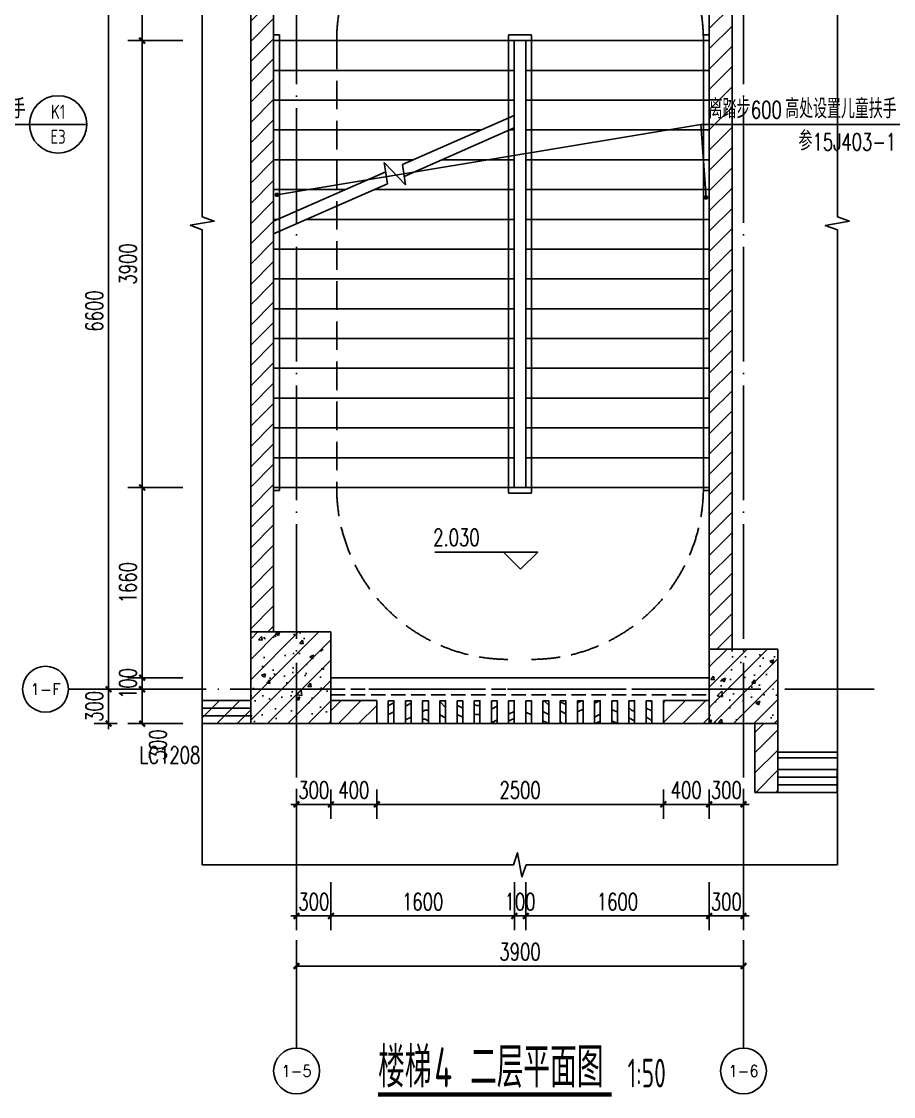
# Model space of a CAD drawing. Header units: millimetres. Extents: x -1048436 to -185795, y -983427 to 400387.
# Drawn here: x -485145 to -477536, y -673281 to -663901 of the extents above; entities that cross this region are included whole.
import ezdxf
from ezdxf.enums import TextEntityAlignment as Align

# ---------------------------------------------------------------- set-up
doc = ezdxf.new("R2010")
doc.units = ezdxf.units.MM
doc.header["$LTSCALE"] = 500
for name, pattern in [('A-FP_05$0$pln_L5$0$Col_L4$0$PHANTOM', [63.5, 31.75, -6.35, 6.35, -6.35, 6.35, -6.35]), ('DASH', [0.35, 0.25, -0.1]), ('DOTE', [2.42, 2, -0.2, 0.02, -0.2])]:
    doc.linetypes.add(name, pattern=pattern)
for name, color, linetype in [('COLUMN', 254, 'Continuous'), ('DIM_LEAD', 3, 'Continuous'), ('DIM_SYMB', 3, 'Continuous'), ('PUB_DIM', 3, 'Continuous'), ('PUB_HATCH', 8, 'Continuous'), ('PUB_TEXT', 7, 'Continuous'), ('STAIR', 2, 'Continuous'), ('WINDOW', 4, 'Continuous'), ('WINDOW_TEXT', 7, 'Continuous'), ('建-填充', 9, 'Continuous'), ('建-墙', 254, 'Continuous'), ('建-文字', 4, 'Continuous'), ('建-楼梯-扶手栏杆', 3, 'Continuous'), ('建-符号', 13, 'Continuous'), ('建-轴线', 16, 'DOTE')]:
    doc.layers.add(name, color=color, linetype=linetype)
doc.styles.add('_TCH_AXIS', font='COMPLEX', dxfattribs={"bigfont": 'GBCBIG'})
doc.styles.add('_TCH_DIM', font='SIMPLEX', dxfattribs={"bigfont": 'GBCBIG'})
doc.styles.add('_TCH_DIM_T3', font='SIMPLEX', dxfattribs={"width": 0.705882, "bigfont": 'GBCBIG'})
doc.styles.add('_TCH_WINDOW', font='SIMPLEX', dxfattribs={"height": 3.5, "bigfont": 'GBCBIG'})
doc.styles.add('XD2008', font='xd-hzs.shx', dxfattribs={"width": 0.7, "bigfont": 'xd-hztxt.shx'})
doc.dimstyles.new('_TCH_ARCH&&50', dxfattribs={"dimtxt": 148.75, "dimasz": 50, "dimexe": 125, "dimexo": 150, "dimgap": 50, "dimtad": 1, "dimdec": 0, "dimzin": 0, "dimdsep": 46, "dimtxsty": '_TCH_DIM_T3', "dimblk": 'ARCHTICK', "dimcen": 0.09, "dimclrt": 7, "dimazin": 2, "dimtfac": 1, "dimtdec": 0, "dimtix": 1, "dimtmove": 2, "dimatfit": 3, "dimldrblk": 'ARCHTICK', "dimfxl": 1, "dimtolj": 1, "dimtzin": 0, "dimarcsym": 0})
pattern_1 = [(45, (0, 89.76), (-88.388383, 88.388383), [])]
pattern_2 = [(45, (0, 0), (-88.388348, 88.388348), []), (50, (0, 0), (358.63009, -31.37607), [37.5, -412.5]), (355, (0, 0), (-69.37567, 376.09607), [30, -330]), (100.4514, (29.9, -2.6), (289.25469, 344.71977), [31.8701, -350.57106]), (46.1842, (0, 100), (533.62052, -82.7595), [56.25, -618.75]), (96.6356, (44.47, 93.1), (467.33135, 487.05894), [47.80514, -525.8565]), (351.1842, (0, 100), (467.33097, 487.0593), [45, -495]), (21, (50, 75), (298.45353, -201.30945), [37.5, -412.5]), (326, (50, 75), (121.65767, 362.57502), [30, -330]), (71.4514, (74.87, 58.22), (420.11131, 161.26525), [31.8701, -350.57106]), (37.5, (0, 0), (6.079928, 166.446927), [0, -326, 0, -335, 0, -331.25]), (7.5, (0, 0), (131.53477, 197.205856), [0, -191, 0, -318.5, 0, -126.25]), (327.5, (-111.5, 0), (266.911218, -11.277436), [0, -125, 0, -390, 0, -517.5]), (317.5, (-161.5, 0), (291.593085, 50.05249), [0, -162.5, 0, -259, 0, -367.5])]

# ---------------------------------------------------------------- blocks, each defined once
blk = doc.blocks.new('_ArchTick')
at = {"color": 0, "linetype": 'ByBlock', "const_width": 0.4}
blk.add_lwpolyline([(-0.5, -0.5), (0.5, 0.5)], dxfattribs=at)
blk = doc.blocks.new('*D198')
at = {"layer": 'Defpoints', "color": 0, "transparency": 16777216}
for p in [(-479144.7, -670450.9), (-478844.7, -670450.9), (-478844.7, -670732)]:
    blk.add_point(p, dxfattribs=at)
at = {"layer": 'PUB_DIM', "color": 0, "lineweight": -2, "transparency": 16777216}
for p, q in [((-479144.7, -670600.9), (-479144.7, -670857)), ((-478844.7, -670600.9), (-478844.7, -670857)), ((-479144.7, -670732), (-479194.7, -670732)), ((-479144.7, -670732), (-478844.7, -670732)), ((-478844.7, -670732), (-478794.7, -670732))]:
    blk.add_line(p, q, dxfattribs=at)
at = {"layer": 'PUB_DIM', "color": 0, "lineweight": -2, "transparency": 16777216, "xscale": 50, "yscale": 50, "zscale": 50}
blk.add_blockref('_ArchTick', (-479144.7, -670732), dxfattribs=at)
at = {"layer": 'PUB_DIM', "color": 0, "lineweight": -2, "transparency": 16777216, "xscale": 50, "yscale": 50, "zscale": 50, "rotation": 180}
blk.add_blockref('_ArchTick', (-478844.7, -670732), dxfattribs=at)
at = {"layer": 'PUB_DIM', "color": 7, "transparency": 16777216, "insert": (-478994.7, -670607.6), "char_height": 148.75, "attachment_point": 5, "style": '_TCH_DIM_T3'}
blk.add_mtext('\\A1;300', dxfattribs=at)
blk = doc.blocks.new('*D199')
at = {"layer": 'Defpoints', "color": 0, "transparency": 16777216}
for p in [(-479544.3, -670450.9), (-479144.7, -670450.9), (-479144.7, -670732)]:
    blk.add_point(p, dxfattribs=at)
at = {"layer": 'PUB_DIM', "color": 0, "lineweight": -2, "transparency": 16777216}
for p, q in [((-479544.3, -670600.9), (-479544.3, -670857)), ((-479144.7, -670600.9), (-479144.7, -670857)), ((-479544.3, -670732), (-479144.7, -670732))]:
    blk.add_line(p, q, dxfattribs=at)
at = {"layer": 'PUB_DIM', "color": 0, "lineweight": -2, "transparency": 16777216, "xscale": 50, "yscale": 50, "zscale": 50, "rotation": 180}
blk.add_blockref('_ArchTick', (-479544.3, -670732), dxfattribs=at)
at = {"layer": 'PUB_DIM', "color": 0, "lineweight": -2, "transparency": 16777216, "xscale": 50, "yscale": 50, "zscale": 50}
blk.add_blockref('_ArchTick', (-479144.7, -670732), dxfattribs=at)
at = {"layer": 'PUB_DIM', "color": 7, "transparency": 16777216, "insert": (-479344.5, -670607.6), "char_height": 148.75, "attachment_point": 5, "style": '_TCH_DIM_T3'}
blk.add_mtext('\\A1;400', dxfattribs=at)
blk = doc.blocks.new('*D200')
at = {"layer": 'Defpoints', "color": 0, "transparency": 16777216}
for p in [(-482044.3, -670450.9), (-479544.3, -670450.9), (-479544.3, -670732)]:
    blk.add_point(p, dxfattribs=at)
at = {"layer": 'PUB_DIM', "color": 0, "lineweight": -2, "transparency": 16777216}
for p, q in [((-482044.3, -670600.9), (-482044.3, -670857)), ((-479544.3, -670600.9), (-479544.3, -670857)), ((-482044.3, -670732), (-479544.3, -670732))]:
    blk.add_line(p, q, dxfattribs=at)
at = {"layer": 'PUB_DIM', "color": 0, "lineweight": -2, "transparency": 16777216, "xscale": 50, "yscale": 50, "zscale": 50, "rotation": 180}
blk.add_blockref('_ArchTick', (-482044.3, -670732), dxfattribs=at)
at = {"layer": 'PUB_DIM', "color": 0, "lineweight": -2, "transparency": 16777216, "xscale": 50, "yscale": 50, "zscale": 50}
blk.add_blockref('_ArchTick', (-479544.3, -670732), dxfattribs=at)
at = {"layer": 'PUB_DIM', "color": 7, "transparency": 16777216, "insert": (-480794.3, -670607.6), "char_height": 148.75, "attachment_point": 5, "style": '_TCH_DIM_T3'}
blk.add_mtext('\\A1;2500', dxfattribs=at)
blk = doc.blocks.new('*D201')
at = {"layer": 'Defpoints', "color": 0, "transparency": 16777216}
for p in [(-482444.7, -670450.9), (-482044.3, -670450.9), (-482044.3, -670732)]:
    blk.add_point(p, dxfattribs=at)
at = {"layer": 'PUB_DIM', "color": 0, "lineweight": -2, "transparency": 16777216}
for p, q in [((-482444.7, -670600.9), (-482444.7, -670857)), ((-482044.3, -670600.9), (-482044.3, -670857)), ((-482444.7, -670732), (-482044.3, -670732))]:
    blk.add_line(p, q, dxfattribs=at)
at = {"layer": 'PUB_DIM', "color": 0, "lineweight": -2, "transparency": 16777216, "xscale": 50, "yscale": 50, "zscale": 50, "rotation": 180}
blk.add_blockref('_ArchTick', (-482444.7, -670732), dxfattribs=at)
at = {"layer": 'PUB_DIM', "color": 0, "lineweight": -2, "transparency": 16777216, "xscale": 50, "yscale": 50, "zscale": 50}
blk.add_blockref('_ArchTick', (-482044.3, -670732), dxfattribs=at)
at = {"layer": 'PUB_DIM', "color": 7, "transparency": 16777216, "insert": (-482244.5, -670607.6), "char_height": 148.75, "attachment_point": 5, "style": '_TCH_DIM_T3'}
blk.add_mtext('\\A1;400', dxfattribs=at)
blk = doc.blocks.new('*D202')
at = {"layer": 'Defpoints', "color": 0, "transparency": 16777216}
for p in [(-482744.7, -670450.9), (-482444.7, -670450.9), (-482444.7, -670732)]:
    blk.add_point(p, dxfattribs=at)
at = {"layer": 'PUB_DIM', "color": 0, "lineweight": -2, "transparency": 16777216}
for p, q in [((-482744.7, -670600.9), (-482744.7, -670857)), ((-482444.7, -670600.9), (-482444.7, -670857)), ((-482744.7, -670732), (-482794.7, -670732)), ((-482744.7, -670732), (-482444.7, -670732)), ((-482444.7, -670732), (-482394.7, -670732))]:
    blk.add_line(p, q, dxfattribs=at)
at = {"layer": 'PUB_DIM', "color": 0, "lineweight": -2, "transparency": 16777216, "xscale": 50, "yscale": 50, "zscale": 50}
blk.add_blockref('_ArchTick', (-482744.7, -670732), dxfattribs=at)
at = {"layer": 'PUB_DIM', "color": 0, "lineweight": -2, "transparency": 16777216, "xscale": 50, "yscale": 50, "zscale": 50, "rotation": 180}
blk.add_blockref('_ArchTick', (-482444.7, -670732), dxfattribs=at)
at = {"layer": 'PUB_DIM', "color": 7, "transparency": 16777216, "insert": (-482594.7, -670607.6), "char_height": 148.75, "attachment_point": 5, "style": '_TCH_DIM_T3'}
blk.add_mtext('\\A1;300', dxfattribs=at)
blk = doc.blocks.new('*D2457')
at = {"layer": 'Defpoints', "color": 0, "transparency": 16777216}
for p in [(-482744.7, -671830.9), (-478844.7, -671830.9), (-478844.7, -672142.7)]:
    blk.add_point(p, dxfattribs=at)
at = {"layer": 'PUB_DIM', "color": 0, "lineweight": -2, "transparency": 16777216}
for p, q in [((-482744.7, -671980.9), (-482744.7, -672267.7)), ((-478844.7, -671980.9), (-478844.7, -672267.7)), ((-482744.7, -672142.7), (-478844.7, -672142.7))]:
    blk.add_line(p, q, dxfattribs=at)
at = {"layer": 'PUB_DIM', "color": 0, "lineweight": -2, "transparency": 16777216, "xscale": 50, "yscale": 50, "zscale": 50, "rotation": 180}
blk.add_blockref('_ArchTick', (-482744.7, -672142.7), dxfattribs=at)
at = {"layer": 'PUB_DIM', "color": 0, "lineweight": -2, "transparency": 16777216, "xscale": 50, "yscale": 50, "zscale": 50}
blk.add_blockref('_ArchTick', (-478844.7, -672142.7), dxfattribs=at)
at = {"layer": 'PUB_DIM', "color": 7, "transparency": 16777216, "insert": (-480794.7, -672018.3), "char_height": 148.75, "attachment_point": 5, "style": '_TCH_DIM_T3'}
blk.add_mtext('\\A1;3900', dxfattribs=at)
blk = doc.blocks.new('*D2458')
at = {"layer": 'Defpoints', "color": 0, "transparency": 16777216}
for p in [(-479144.7, -671259.8), (-478844.7, -671259.8), (-478844.7, -671705.9)]:
    blk.add_point(p, dxfattribs=at)
at = {"layer": 'PUB_DIM', "color": 0, "lineweight": -2, "transparency": 16777216}
for p, q in [((-479144.7, -671409.8), (-479144.7, -671830.9)), ((-478844.7, -671409.8), (-478844.7, -671830.9)), ((-479144.7, -671705.9), (-479194.7, -671705.9)), ((-479144.7, -671705.9), (-478844.7, -671705.9)), ((-478844.7, -671705.9), (-478794.7, -671705.9))]:
    blk.add_line(p, q, dxfattribs=at)
at = {"layer": 'PUB_DIM', "color": 0, "lineweight": -2, "transparency": 16777216, "xscale": 50, "yscale": 50, "zscale": 50}
blk.add_blockref('_ArchTick', (-479144.7, -671705.9), dxfattribs=at)
at = {"layer": 'PUB_DIM', "color": 0, "lineweight": -2, "transparency": 16777216, "xscale": 50, "yscale": 50, "zscale": 50, "rotation": 180}
blk.add_blockref('_ArchTick', (-478844.7, -671705.9), dxfattribs=at)
at = {"layer": 'PUB_DIM', "color": 7, "transparency": 16777216, "insert": (-478994.7, -671581.5), "char_height": 148.75, "attachment_point": 5, "style": '_TCH_DIM_T3'}
blk.add_mtext('\\A1;300', dxfattribs=at)
blk = doc.blocks.new('*D2459')
at = {"layer": 'Defpoints', "color": 0, "transparency": 16777216}
for p in [(-480744.7, -671259.8), (-479144.7, -671259.8), (-479144.7, -671705.9)]:
    blk.add_point(p, dxfattribs=at)
at = {"layer": 'PUB_DIM', "color": 0, "lineweight": -2, "transparency": 16777216}
for p, q in [((-480744.7, -671409.8), (-480744.7, -671830.9)), ((-479144.7, -671409.8), (-479144.7, -671830.9)), ((-480744.7, -671705.9), (-479144.7, -671705.9))]:
    blk.add_line(p, q, dxfattribs=at)
at = {"layer": 'PUB_DIM', "color": 0, "lineweight": -2, "transparency": 16777216, "xscale": 50, "yscale": 50, "zscale": 50, "rotation": 180}
blk.add_blockref('_ArchTick', (-480744.7, -671705.9), dxfattribs=at)
at = {"layer": 'PUB_DIM', "color": 0, "lineweight": -2, "transparency": 16777216, "xscale": 50, "yscale": 50, "zscale": 50}
blk.add_blockref('_ArchTick', (-479144.7, -671705.9), dxfattribs=at)
at = {"layer": 'PUB_DIM', "color": 7, "transparency": 16777216, "insert": (-479944.7, -671581.5), "char_height": 148.75, "attachment_point": 5, "style": '_TCH_DIM_T3'}
blk.add_mtext('\\A1;1600', dxfattribs=at)
blk = doc.blocks.new('*D2460')
at = {"layer": 'Defpoints', "color": 0, "transparency": 16777216}
for p in [(-480844.2, -671259.8), (-480744.7, -671259.8), (-480744.7, -671705.9)]:
    blk.add_point(p, dxfattribs=at)
at = {"layer": 'PUB_DIM', "color": 0, "lineweight": -2, "transparency": 16777216}
for p, q in [((-480844.2, -671409.8), (-480844.2, -671830.9)), ((-480744.7, -671409.8), (-480744.7, -671830.9)), ((-480844.2, -671705.9), (-480894.2, -671705.9)), ((-480844.2, -671705.9), (-480744.7, -671705.9)), ((-480744.7, -671705.9), (-480694.7, -671705.9))]:
    blk.add_line(p, q, dxfattribs=at)
at = {"layer": 'PUB_DIM', "color": 0, "lineweight": -2, "transparency": 16777216, "xscale": 50, "yscale": 50, "zscale": 50}
blk.add_blockref('_ArchTick', (-480844.2, -671705.9), dxfattribs=at)
at = {"layer": 'PUB_DIM', "color": 0, "lineweight": -2, "transparency": 16777216, "xscale": 50, "yscale": 50, "zscale": 50, "rotation": 180}
blk.add_blockref('_ArchTick', (-480744.7, -671705.9), dxfattribs=at)
at = {"layer": 'PUB_DIM', "color": 7, "transparency": 16777216, "insert": (-480794.4, -671581.5), "char_height": 148.75, "attachment_point": 5, "style": '_TCH_DIM_T3'}
blk.add_mtext('\\A1;100', dxfattribs=at)
blk = doc.blocks.new('*D2461')
at = {"layer": 'Defpoints', "color": 0, "transparency": 16777216}
for p in [(-482444.2, -671259.8), (-480844.2, -671259.8), (-480844.2, -671705.9)]:
    blk.add_point(p, dxfattribs=at)
at = {"layer": 'PUB_DIM', "color": 0, "lineweight": -2, "transparency": 16777216}
for p, q in [((-482444.2, -671409.8), (-482444.2, -671830.9)), ((-480844.2, -671409.8), (-480844.2, -671830.9)), ((-482444.2, -671705.9), (-480844.2, -671705.9))]:
    blk.add_line(p, q, dxfattribs=at)
at = {"layer": 'PUB_DIM', "color": 0, "lineweight": -2, "transparency": 16777216, "xscale": 50, "yscale": 50, "zscale": 50, "rotation": 180}
blk.add_blockref('_ArchTick', (-482444.2, -671705.9), dxfattribs=at)
at = {"layer": 'PUB_DIM', "color": 0, "lineweight": -2, "transparency": 16777216, "xscale": 50, "yscale": 50, "zscale": 50}
blk.add_blockref('_ArchTick', (-480844.2, -671705.9), dxfattribs=at)
at = {"layer": 'PUB_DIM', "color": 7, "transparency": 16777216, "insert": (-481644.2, -671581.5), "char_height": 148.75, "attachment_point": 5, "style": '_TCH_DIM_T3'}
blk.add_mtext('\\A1;1600', dxfattribs=at)
blk = doc.blocks.new('*D2462')
at = {"layer": 'Defpoints', "color": 0, "transparency": 16777216}
for p in [(-482744.7, -671259.8), (-482444.2, -671259.8), (-482444.2, -671705.9)]:
    blk.add_point(p, dxfattribs=at)
at = {"layer": 'PUB_DIM', "color": 0, "lineweight": -2, "transparency": 16777216}
for p, q in [((-482744.7, -671409.8), (-482744.7, -671830.9)), ((-482444.2, -671409.8), (-482444.2, -671830.9)), ((-482744.7, -671705.9), (-482794.7, -671705.9)), ((-482744.7, -671705.9), (-482444.2, -671705.9)), ((-482444.2, -671705.9), (-482394.2, -671705.9))]:
    blk.add_line(p, q, dxfattribs=at)
at = {"layer": 'PUB_DIM', "color": 0, "lineweight": -2, "transparency": 16777216, "xscale": 50, "yscale": 50, "zscale": 50}
blk.add_blockref('_ArchTick', (-482744.7, -671705.9), dxfattribs=at)
at = {"layer": 'PUB_DIM', "color": 0, "lineweight": -2, "transparency": 16777216, "xscale": 50, "yscale": 50, "zscale": 50, "rotation": 180}
blk.add_blockref('_ArchTick', (-482444.2, -671705.9), dxfattribs=at)
at = {"layer": 'PUB_DIM', "color": 7, "transparency": 16777216, "insert": (-482594.4, -671581.5), "char_height": 148.75, "attachment_point": 5, "style": '_TCH_DIM_T3'}
blk.add_mtext('\\A1;300', dxfattribs=at)
blk = doc.blocks.new('*D2465')
at = {"layer": 'Defpoints', "color": 0, "transparency": 16777216}
for p in [(-484385, -663127.2), (-484159.1, -663127.2), (-484159.1, -669727.2)]:
    blk.add_point(p, dxfattribs=at)
at = {"layer": 'PUB_DIM', "color": 0, "lineweight": -2, "transparency": 16777216}
for p, q in [((-484309.1, -663127.2), (-484510, -663127.2)), ((-484385, -669727.2), (-484385, -663127.2)), ((-484309.1, -669727.2), (-484510, -669727.2))]:
    blk.add_line(p, q, dxfattribs=at)
at = {"layer": 'PUB_DIM', "color": 0, "lineweight": -2, "transparency": 16777216, "xscale": 50, "yscale": 50, "zscale": 50}
for p, rotation in [((-484385, -663127.2), 90), ((-484385, -669727.2), 270)]:
    blk.add_blockref('_ArchTick', p, dxfattribs=dict(at, rotation=rotation))
at = {"layer": 'PUB_DIM', "color": 7, "transparency": 16777216, "insert": (-484509.4, -666427.2), "char_height": 148.75, "attachment_point": 5, "rotation": 90, "style": '_TCH_DIM_T3'}
blk.add_mtext('\\A1;6600', dxfattribs=at)
blk = doc.blocks.new('*D2466')
at = {"layer": 'Defpoints', "color": 0, "transparency": 16777216}
for p in [(-484385, -669727.2), (-484159.1, -669727.2), (-484159.1, -670027.2)]:
    blk.add_point(p, dxfattribs=at)
at = {"layer": 'PUB_DIM', "color": 0, "lineweight": -2, "transparency": 16777216}
for p, q in [((-484309.1, -669727.2), (-484510, -669727.2)), ((-484385, -669727.2), (-484385, -669677.2)), ((-484385, -670027.2), (-484385, -669727.2)), ((-484309.1, -670027.2), (-484510, -670027.2)), ((-484385, -670027.2), (-484385, -670077.2))]:
    blk.add_line(p, q, dxfattribs=at)
at = {"layer": 'PUB_DIM', "color": 0, "lineweight": -2, "transparency": 16777216, "xscale": 50, "yscale": 50, "zscale": 50}
for p, rotation in [((-484385, -669727.2), 270), ((-484385, -670027.2), 90)]:
    blk.add_blockref('_ArchTick', p, dxfattribs=dict(at, rotation=rotation))
at = {"layer": 'PUB_DIM', "color": 7, "transparency": 16777216, "insert": (-484509.4, -669877.2), "char_height": 148.75, "attachment_point": 5, "rotation": 90, "style": '_TCH_DIM_T3'}
blk.add_mtext('\\A1;300', dxfattribs=at)
blk = doc.blocks.new('*D2467')
at = {"layer": 'Defpoints', "color": 0, "transparency": 16777216}
for p in [(-484092.1, -663127.2), (-483586.1, -663127.2), (-483586.1, -664067.2)]:
    blk.add_point(p, dxfattribs=at)
at = {"layer": 'PUB_DIM', "color": 0, "lineweight": -2, "transparency": 16777216}
for p, q in [((-483736.1, -663127.2), (-484217.1, -663127.2)), ((-484092.1, -664067.2), (-484092.1, -663127.2)), ((-483736.1, -664067.2), (-484217.1, -664067.2))]:
    blk.add_line(p, q, dxfattribs=at)
at = {"layer": 'PUB_DIM', "color": 0, "lineweight": -2, "transparency": 16777216, "xscale": 50, "yscale": 50, "zscale": 50}
for p, rotation in [((-484092.1, -663127.2), 90), ((-484092.1, -664067.2), 270)]:
    blk.add_blockref('_ArchTick', p, dxfattribs=dict(at, rotation=rotation))
at = {"layer": 'PUB_DIM', "color": 7, "transparency": 16777216, "insert": (-484216.5, -663597.2), "char_height": 148.75, "attachment_point": 5, "rotation": 90, "style": '_TCH_DIM_T3'}
blk.add_mtext('\\A1;940', dxfattribs=at)
blk = doc.blocks.new('*D2468')
at = {"layer": 'Defpoints', "color": 0, "transparency": 16777216}
for p in [(-484092.1, -664067.2), (-483586.1, -664067.2), (-483586.1, -667967.2)]:
    blk.add_point(p, dxfattribs=at)
at = {"layer": 'PUB_DIM', "color": 0, "lineweight": -2, "transparency": 16777216}
for p, q in [((-483736.1, -664067.2), (-484217.1, -664067.2)), ((-484092.1, -667967.2), (-484092.1, -664067.2)), ((-483736.1, -667967.2), (-484217.1, -667967.2))]:
    blk.add_line(p, q, dxfattribs=at)
at = {"layer": 'PUB_DIM', "color": 0, "lineweight": -2, "transparency": 16777216, "xscale": 50, "yscale": 50, "zscale": 50}
for p, rotation in [((-484092.1, -664067.2), 90), ((-484092.1, -667967.2), 270)]:
    blk.add_blockref('_ArchTick', p, dxfattribs=dict(at, rotation=rotation))
at = {"layer": 'PUB_DIM', "color": 7, "transparency": 16777216, "insert": (-484216.5, -666017.2), "char_height": 148.75, "attachment_point": 5, "rotation": 90, "style": '_TCH_DIM_T3'}
blk.add_mtext('\\A1;3900', dxfattribs=at)
blk = doc.blocks.new('*D2469')
at = {"layer": 'Defpoints', "color": 0, "transparency": 16777216}
for p in [(-484092.1, -667967.2), (-483586.1, -667967.2), (-483586.1, -669627.2)]:
    blk.add_point(p, dxfattribs=at)
at = {"layer": 'PUB_DIM', "color": 0, "lineweight": -2, "transparency": 16777216}
for p, q in [((-483736.1, -667967.2), (-484217.1, -667967.2)), ((-484092.1, -669627.2), (-484092.1, -667967.2)), ((-483736.1, -669627.2), (-484217.1, -669627.2))]:
    blk.add_line(p, q, dxfattribs=at)
at = {"layer": 'PUB_DIM', "color": 0, "lineweight": -2, "transparency": 16777216, "xscale": 50, "yscale": 50, "zscale": 50}
for p, rotation in [((-484092.1, -667967.2), 90), ((-484092.1, -669627.2), 270)]:
    blk.add_blockref('_ArchTick', p, dxfattribs=dict(at, rotation=rotation))
at = {"layer": 'PUB_DIM', "color": 7, "transparency": 16777216, "insert": (-484216.5, -668797.2), "char_height": 148.75, "attachment_point": 5, "rotation": 90, "style": '_TCH_DIM_T3'}
blk.add_mtext('\\A1;1660', dxfattribs=at)
blk = doc.blocks.new('*D2470')
at = {"layer": 'Defpoints', "color": 0, "transparency": 16777216}
for p in [(-484092.1, -669627.2), (-483586.1, -669627.2), (-483586.1, -669727.2)]:
    blk.add_point(p, dxfattribs=at)
at = {"layer": 'PUB_DIM', "color": 0, "lineweight": -2, "transparency": 16777216}
for p, q in [((-483736.1, -669627.2), (-484217.1, -669627.2)), ((-484092.1, -669627.2), (-484092.1, -669577.2)), ((-484092.1, -669727.2), (-484092.1, -669627.2)), ((-483736.1, -669727.2), (-484217.1, -669727.2)), ((-484092.1, -669727.2), (-484092.1, -669777.2))]:
    blk.add_line(p, q, dxfattribs=at)
at = {"layer": 'PUB_DIM', "color": 0, "lineweight": -2, "transparency": 16777216, "xscale": 50, "yscale": 50, "zscale": 50}
for p, rotation in [((-484092.1, -669627.2), 270), ((-484092.1, -669727.2), 90)]:
    blk.add_blockref('_ArchTick', p, dxfattribs=dict(at, rotation=rotation))
at = {"layer": 'PUB_DIM', "color": 7, "transparency": 16777216, "insert": (-484216.5, -669677.2), "char_height": 148.75, "attachment_point": 5, "rotation": 90, "style": '_TCH_DIM_T3'}
blk.add_mtext('\\A1;100', dxfattribs=at)
blk = doc.blocks.new('*D2471')
at = {"layer": 'Defpoints', "color": 0, "transparency": 16777216}
for p in [(-484092.1, -669727.2), (-483586.1, -669727.2), (-483586.1, -670027.2)]:
    blk.add_point(p, dxfattribs=at)
at = {"layer": 'PUB_DIM', "color": 0, "lineweight": -2, "transparency": 16777216}
for p, q in [((-483736.1, -669727.2), (-484217.1, -669727.2)), ((-484092.1, -670027.2), (-484092.1, -669727.2)), ((-483736.1, -670027.2), (-484217.1, -670027.2))]:
    blk.add_line(p, q, dxfattribs=at)
at = {"layer": 'PUB_DIM', "color": 0, "lineweight": -2, "transparency": 16777216, "xscale": 50, "yscale": 50, "zscale": 50}
for p, rotation in [((-484092.1, -669727.2), 90), ((-484092.1, -670027.2), 270)]:
    blk.add_blockref('_ArchTick', p, dxfattribs=dict(at, rotation=rotation))
at = {"layer": 'PUB_DIM', "color": 7, "transparency": 16777216, "insert": (-483954.6, -670212.2), "char_height": 148.75, "attachment_point": 5, "rotation": 90, "style": '_TCH_DIM_T3'}
blk.add_mtext('\\A1;300', dxfattribs=at)

msp = doc.modelspace()

# ---------------------------------------------------------------- hatches: boundary and pattern name
at = {"layer": 'PUB_HATCH'}
h = msp.add_hatch(dxfattribs=at)
h.set_pattern_fill('钢筋混凝土', color=256, scale=50, style=0)
h.set_pattern_definition(pattern_2)
h.paths.add_polyline_path([(-483144.7, -670027.2), (-482444.7, -670027.2), (-482444.7, -669227.2), (-483144.7, -669227.2)])
h = msp.add_hatch(dxfattribs=at)
h.set_pattern_fill('钢筋混凝土', color=256, scale=50, style=0)
h.set_pattern_definition(pattern_2)
h.paths.add_polyline_path([(-479144.7, -669377.1), (-479144.7, -670027.1), (-478544.7, -670027.1), (-478544.7, -669377.1)])
at = {"layer": '建-填充'}
h = msp.add_hatch(dxfattribs=at)
h.set_pattern_fill('普通砖', color=256, scale=50, style=0)
h.set_pattern_definition(pattern_1)
h.paths.add_polyline_path([(-479144.7, -669377.1), (-478944.7, -669377.1), (-478944.7, -663477.2), (-479144.7, -663477.2)])
h = msp.add_hatch(dxfattribs=at)
h.set_pattern_fill('普通砖', color=256, scale=50, style=0)
h.set_pattern_definition(pattern_1)
h.paths.add_polyline_path([(-483144.7, -669227.2), (-482944.7, -669227.2), (-482944.7, -663627.2), (-483144.7, -663627.2)])
h = msp.add_hatch(dxfattribs=at)
h.set_pattern_fill('普通砖', color=256, scale=50, style=0)
h.set_pattern_definition(pattern_1)
h.paths.add_polyline_path([(-483567.3, -670027.1), (-483144.7, -670027.1), (-483144.7, -669827.1), (-483567.3, -669827.1)])
h = msp.add_hatch(dxfattribs=at)
h.set_pattern_fill('普通砖', color=256, scale=50, style=0)
h.set_pattern_definition(pattern_1)
h.paths.add_polyline_path([(-482444.7, -669827.1), (-482444.7, -670027.1), (-482044.4, -670027.1), (-482044.4, -669827.1)])
at = {"layer": '建-填充', "linetype": 'A-FP_05$0$pln_L5$0$Col_L4$0$PHANTOM'}
h = msp.add_hatch(dxfattribs=at)
h.set_pattern_fill('木纹01', color=256, scale=200)
h.set_pattern_definition([(360, (238858, -86189.3), (800, 800), [40, -760]), (360, (238298, -86109.3), (800, 800), [80, -720]), (360, (238818, -86069.3), (800, 800), [40, -760]), (360, (238338, -85989.3), (800, 800), [40, -760]), (360, (238818, -85949.3), (800, 800), [40, -760]), (360, (238378, -85909.3), (800, 800), [40, -760]), (360, (238818, -85869.3), (800, 800), [40, -760]), (360, (238378, -85789.3), (800, 800), [40, -440, 40, -280]), (360, (238378, -85709.3), (800, 800), [80, -400, 40, -280]), (360, (238338, -85589.3), (800, 800), [40, -120, 40, -320, 40, -240]), (360, (238298, -85509.3), (800, 800), [40, -160, 80, -520]), (360, (238818, -85469.3), (800, 800), [40, -760]), (360, (238298, -85429.3), (800, 800), [40, -200, 40, -520]), (45, (238218, -86189.26), (3e-13, 800), [113.1368, -1018.23405]), (45, (238898, -86189.26), (3e-13, 800), [226.27416, -905.0967]), (45, (238898, -85789.26), (3e-13, 800), [56.568, -1074.80285]), (45, (238218, -85709.26), (3e-13, 800), [169.7056, -961.66525]), (45, (238898, -85709.26), (3e-13, 800), [282.8427, -848.5281]), (45, (238898, -85589.26), (3e-13, 800), [169.7056, -961.66525]), (315, (238738, -85509.26), (800, -4e-13), [56.568, -1074.80285]), (315, (238458, -86149.26), (800, -4e-13), [113.1368, -1018.23405]), (315, (238498, -85829.26), (800, -4e-13), [113.1368, -1018.23405]), (315, (238738, -85989.26), (800, -4e-13), [113.1368, -1018.23405]), (315, (238698, -85669.26), (800, -4e-13), [113.1368, -1018.23405]), (315, (238738, -85589.26), (800, -4e-13), [169.7056, -961.66525]), (315, (238538, -86069.26), (800, -4e-13), [169.7056, -961.66525]), (315, (238658, -86029.26), (800, -4e-13), [169.7056, -961.66525]), (315, (238538, -85749.26), (800, -4e-13), [169.7056, -961.66525]), (315, (238618, -85709.26), (800, -4e-13), [169.7056, -961.66525]), (26.56505, (238258, -86029.26), (800, 3e-07), [89.4427, -1699.41166]), (26.56505, (238858, -86069.26), (800, 3e-07), [357.7709, -1431.0835]), (26.56505, (238858, -85949.26), (800, 3e-07), [357.7709, -1431.0835]), (26.56505, (238858, -85869.26), (800, 3e-07), [357.7712, -536, 178.888, -716.19518]), (26.56505, (238938, -85749.26), (800, 3e-07), [89.4427, -1699.41166]), (26.56505, (238218, -85469.26), (800, 3e-07), [89.4427, -1699.41166]), (26.56505, (238858, -85469.26), (800, 3e-07), [178.88544, -1609.96894]), (333.43495, (238658, -86189.26), (800, -3e-07), [178.88544, -1609.96894]), (333.43495, (238378, -85989.26), (800, -3e-07), [178.88544, -1609.96894]), (333.43495, (238378, -86109.26), (800, -3e-07), [89.4427, -1699.40894]), (333.43495, (238418, -85909.26), (800, -3e-07), [268.32816, -1520.5262]), (333.43495, (238578, -85909.26), (800, -3e-07), [178.88544, -1609.96894]), (333.43495, (238658, -85869.26), (800, -3e-07), [178.88544, -1609.96894]), (333.43495, (238418, -85789.26), (800, -3e-07), [89.4427, -1699.40894]), (333.43495, (238458, -85709.26), (800, -3e-07), [89.4427, -1699.40894]), (333.43495, (238778, -85549.26), (800, -3e-07), [89.4427, -1699.40894]), (333.43495, (238738, -85829.26), (800, -3e-07), [89.4427, -1699.40894]), (333.43495, (238378, -85589.26), (800, -3e-07), [268.32816, -1520.5262]), (333.43495, (238338, -85509.26), (800, -3e-07), [178.88544, -1609.96894]), (333.43495, (238778, -85749.26), (800, -3e-07), [89.44, -804.96, 89.44, -805.01438]), (333.43495, (238538, -85589.26), (800, -3e-07), [178.88544, -1609.96894]), (333.43495, (238578, -85509.26), (800, -3e-07), [178.88544, -1609.96894]), (333.43495, (238338, -85429.26), (800, -3e-07), [178.88544, -1609.96894]), (333.43495, (238578, -85429.26), (800, -3e-07), [178.88544, -1609.96894])])
h.paths.add_polyline_path([(-479694.7, -669827.2), (-479644.7, -669827.2), (-479644.7, -670027.2), (-479694.7, -670027.2)])
h.paths.add_polyline_path([(-479844.7, -669827.2), (-479794.7, -669827.2), (-479794.7, -670027.2), (-479844.7, -670027.2)])
h.paths.add_polyline_path([(-479994.7, -669827.2), (-479944.7, -669827.2), (-479944.7, -670027.2), (-479994.7, -670027.2)])
h.paths.add_polyline_path([(-480144.7, -669827.2), (-480094.7, -669827.2), (-480094.7, -670027.2), (-480144.7, -670027.2)])
h.paths.add_polyline_path([(-480294.7, -669827.2), (-480244.7, -669827.2), (-480244.7, -670027.2), (-480294.7, -670027.2)])
h.paths.add_polyline_path([(-480444.7, -669827.2), (-480394.7, -669827.2), (-480394.7, -670027.2), (-480444.7, -670027.2)])
h.paths.add_polyline_path([(-480594.7, -669827.2), (-480544.7, -669827.2), (-480544.7, -670027.2), (-480594.7, -670027.2)])
h.paths.add_polyline_path([(-480744.7, -669827.2), (-480694.7, -669827.2), (-480694.7, -670027.2), (-480744.7, -670027.2)])
h.paths.add_polyline_path([(-480894.7, -669827.2), (-480844.7, -669827.2), (-480844.7, -670027.2), (-480894.7, -670027.2)])
h.paths.add_polyline_path([(-481044.7, -669827.2), (-480994.7, -669827.2), (-480994.7, -670027.2), (-481044.7, -670027.2)])
h.paths.add_polyline_path([(-481194.7, -669827.2), (-481144.7, -669827.2), (-481144.7, -670027.2), (-481194.7, -670027.2)])
h.paths.add_polyline_path([(-481344.7, -669827.2), (-481294.7, -669827.2), (-481294.7, -670027.2), (-481344.7, -670027.2)])
h.paths.add_polyline_path([(-481494.7, -669827.2), (-481444.7, -669827.2), (-481444.7, -670027.2), (-481494.7, -670027.2)])
h.paths.add_polyline_path([(-481644.7, -669827.2), (-481594.7, -669827.2), (-481594.7, -670027.2), (-481644.7, -670027.2)])
h.paths.add_polyline_path([(-481794.7, -669827.2), (-481744.7, -669827.2), (-481744.7, -670027.2), (-481794.7, -670027.2)])
h.paths.add_polyline_path([(-481944.7, -669827.2), (-481894.7, -669827.2), (-481894.7, -670027.2), (-481944.7, -670027.2)])
at = {"layer": '建-填充'}
h = msp.add_hatch(dxfattribs=at)
h.set_pattern_fill('普通砖', color=256, scale=50, style=0)
h.set_pattern_definition(pattern_1)
h.paths.add_polyline_path([(-479144.7, -670027.1), (-479144.7, -669827.1), (-479543.3, -669827.1), (-479543.3, -670027.1)])
h = msp.add_hatch(dxfattribs=at)
h.set_pattern_fill('普通砖', color=256, scale=50, style=0)
h.set_pattern_definition(pattern_1)
h.paths.add_polyline_path([(-478544.7, -670027.1), (-478744.7, -670027.1), (-478744.7, -670627.1), (-478544.7, -670427.1)])
h = msp.add_hatch(dxfattribs=at)
h.set_pattern_fill('普通砖', color=256, scale=50, style=0)
h.set_pattern_definition(pattern_1)
h.paths.add_polyline_path([(-478744.7, -670627.1), (-478544.7, -670627.1), (-478544.7, -670427.1)])
h = msp.add_hatch(dxfattribs=at)
h.set_pattern_fill('普通砖', color=256, scale=50, style=0)
h.set_pattern_definition(pattern_1)
h.paths.add_polyline_path([(-478026, -670427.1), (-478026.1, -670427.1), (-478026.1, -670627.1), (-478026, -670627.1)])

# ---------------------------------------------------------------- linework, layer by layer
msp.add_line((-479543.3, -670027.1), (-482043.3, -670027.1))
for points in [[(-481944.7, -669827.2), (-481894.7, -669827.2), (-481894.7, -670027.2), (-481944.7, -670027.2)], [(-481794.7, -669827.2), (-481744.7, -669827.2), (-481744.7, -670027.2), (-481794.7, -670027.2)], [(-481644.7, -669827.2), (-481594.7, -669827.2), (-481594.7, -670027.2), (-481644.7, -670027.2)], [(-481494.7, -669827.2), (-481444.7, -669827.2), (-481444.7, -670027.2), (-481494.7, -670027.2)], [(-481344.7, -669827.2), (-481294.7, -669827.2), (-481294.7, -670027.2), (-481344.7, -670027.2)], [(-481194.7, -669827.2), (-481144.7, -669827.2), (-481144.7, -670027.2), (-481194.7, -670027.2)], [(-481044.7, -669827.2), (-480994.7, -669827.2), (-480994.7, -670027.2), (-481044.7, -670027.2)], [(-480894.7, -669827.2), (-480844.7, -669827.2), (-480844.7, -670027.2), (-480894.7, -670027.2)], [(-480744.7, -669827.2), (-480694.7, -669827.2), (-480694.7, -670027.2), (-480744.7, -670027.2)], [(-480594.7, -669827.2), (-480544.7, -669827.2), (-480544.7, -670027.2), (-480594.7, -670027.2)], [(-480444.7, -669827.2), (-480394.7, -669827.2), (-480394.7, -670027.2), (-480444.7, -670027.2)], [(-480294.7, -669827.2), (-480244.7, -669827.2), (-480244.7, -670027.2), (-480294.7, -670027.2)], [(-480144.7, -669827.2), (-480094.7, -669827.2), (-480094.7, -670027.2), (-480144.7, -670027.2)], [(-479994.7, -669827.2), (-479944.7, -669827.2), (-479944.7, -670027.2), (-479994.7, -670027.2)], [(-479844.7, -669827.2), (-479794.7, -669827.2), (-479794.7, -670027.2), (-479844.7, -670027.2)], [(-479694.7, -669827.2), (-479644.7, -669827.2), (-479644.7, -670027.2), (-479694.7, -670027.2)]]:
    msp.add_lwpolyline(points, close=True)
at = {"layer": 'COLUMN'}
for p, q in [((-482444.7, -669227.2), (-483144.7, -669227.2)), ((-483144.7, -669227.2), (-483144.7, -670027.2)), ((-482444.7, -670027.2), (-482444.7, -669227.2)), ((-479144.7, -669377.1), (-479144.7, -670027.1)), ((-478544.7, -669377.1), (-479144.7, -669377.1)), ((-478544.7, -670027.1), (-478544.7, -669377.1)), ((-483144.7, -670027.2), (-482444.7, -670027.2)), ((-479144.7, -670027.1), (-478544.7, -670027.1))]:
    msp.add_line(p, q, dxfattribs=at)
at = {"layer": 'DIM_LEAD'}
for p, q in [((-486816.2, -664798.5), (-485075.5, -664798.5)), ((-482916.8, -665413.6), (-479215.8, -664798.5)), ((-479172, -665436.8), (-479215.8, -664798.5)), ((-479215.8, -664798.5), (-477475.1, -664798.5))]:
    msp.add_line(p, q, dxfattribs=at)
at = {"layer": 'DIM_LEAD', "const_width": 20}
for points in [[(-482926.7, -665415.3, 1), (-482906.9, -665412, 1)], [(-479171.3, -665446.8, 1), (-479172.6, -665426.8, 1)]]:
    msp.add_lwpolyline(points, format="xyb", close=True, dxfattribs=at)
at = {"layer": 'DIM_SYMB'}
for points in [[(-481644.7, -663937.2, 0, 0, 0), (-481644.7, -664957.2, 40, 0, 0), (-481644.7, -665107.2, 0, 0, 0)], [(-479944.7, -663937.2, 0, 0, 0), (-479944.7, -668767.2, 0, 0, 0), (-481644.7, -668767.2, 0, 0, 0), (-481644.7, -665517.2, 40, 0, 0), (-481644.7, -665367.2, 0, 0, 0)]]:
    msp.add_lwpolyline(points, format="xyseb", dxfattribs=at)
at = {"layer": 'PUB_HATCH', "color": 8, "linetype": 'DASH', "ltscale": 2}
msp.add_line((-482394.7, -664067.2), (-482394.7, -667967.2), dxfattribs=at)
for centre, start, end in [((-480894.7, -664067.2), 90, 180), ((-480694.7, -664067.2), 0, 90), ((-480894.7, -667967.2), 180, 270), ((-480694.7, -667967.2), 270, 0)]:
    msp.add_arc(centre, 1500, start, end, dxfattribs=at)
at = {"layer": 'STAIR'}
for p, q in [((-482944.7, -664017.2), (-482944.7, -667992.2)), ((-482894.7, -664017.2), (-482944.7, -664017.2)), ((-482894.7, -664017.2), (-482894.7, -667992.2)), ((-480694.7, -664017.2), (-480894.7, -664017.2)), ((-480894.7, -664017.2), (-480894.7, -668017.2)), ((-480694.7, -668017.2), (-480694.7, -664017.2)), ((-479194.7, -667992.2), (-479194.7, -664017.2)), ((-479194.7, -664017.2), (-479144.7, -664017.2)), ((-479144.7, -667992.2), (-479144.7, -664017.2)), ((-482944.7, -664067.2), (-482944.7, -665644.4)), ((-480844.7, -664067.2), (-482944.7, -664067.2)), ((-481044.7, -664067.2), (-480944.7, -664067.2)), ((-480844.7, -664067.2), (-480844.7, -664720.7)), ((-480744.7, -664067.2), (-480844.7, -664067.2)), ((-480844.7, -664067.2), (-480844.7, -667967.2)), ((-480744.7, -667967.2), (-480744.7, -664067.2)), ((-480744.7, -664067.2), (-479144.7, -664067.2)), ((-480744.7, -667967.2), (-480744.7, -664067.2)), ((-479144.7, -667967.2), (-479144.7, -664067.2)), ((-480844.7, -664327.2), (-482944.7, -664327.2)), ((-480744.7, -664327.2), (-479144.7, -664327.2)), ((-480844.7, -664587.2), (-482944.7, -664587.2)), ((-480744.7, -664587.2), (-479144.7, -664587.2)), ((-480844.7, -664720.7), (-481820.3, -665149.8)), ((-481132.3, -664847.2), (-482944.7, -664847.2)), ((-480844.7, -664829.9), (-481804.6, -665252.1)), ((-480844.7, -664847.2), (-480883.9, -664847.2)), ((-480844.7, -664829.9), (-480844.7, -667967.2)), ((-480744.7, -664847.2), (-479144.7, -664847.2)), ((-481723.3, -665107.2), (-482944.7, -665107.2)), ((-481793.2, -665326.2), (-481979.2, -665131.9)), ((-481979.2, -665131.9), (-481950.8, -665316.5)), ((-480844.7, -665107.2), (-481475, -665107.2)), ((-480744.7, -665107.2), (-479144.7, -665107.2)), ((-481966.5, -665214.1), (-482944.7, -665644.4)), ((-481820.3, -665149.8), (-481793.2, -665326.2)), ((-481950.8, -665316.5), (-482944.7, -665753.7)), ((-482314.4, -665367.2), (-482944.7, -665367.2)), ((-480844.7, -665367.2), (-482066, -665367.2)), ((-480744.7, -665367.2), (-479144.7, -665367.2)), ((-482905.4, -665627.2), (-482944.7, -665627.2)), ((-480844.7, -665627.2), (-482657.1, -665627.2)), ((-480744.7, -665627.2), (-479144.7, -665627.2)), ((-482944.7, -665753.7), (-482944.7, -667967.2)), ((-480844.7, -665887.2), (-482944.7, -665887.2)), ((-480744.7, -665887.2), (-479144.7, -665887.2)), ((-480844.7, -666147.2), (-482944.7, -666147.2)), ((-480744.7, -666147.2), (-479144.7, -666147.2)), ((-480844.7, -666407.2), (-482944.7, -666407.2)), ((-480744.7, -666407.2), (-479144.7, -666407.2)), ((-480844.7, -666667.2), (-482944.7, -666667.2)), ((-480744.7, -666667.2), (-479144.7, -666667.2)), ((-480844.7, -666927.2), (-482944.7, -666927.2)), ((-480744.7, -666927.2), (-479144.7, -666927.2)), ((-480844.7, -667187.2), (-482944.7, -667187.2)), ((-480744.7, -667187.2), (-479144.7, -667187.2)), ((-480844.7, -667447.2), (-482944.7, -667447.2)), ((-480744.7, -667447.2), (-479144.7, -667447.2)), ((-480844.7, -667707.2), (-482944.7, -667707.2)), ((-480744.7, -667707.2), (-479144.7, -667707.2)), ((-480844.7, -667967.2), (-482944.7, -667967.2)), ((-482944.7, -667967.2), (-482944.7, -669227.2)), ((-479144.7, -667967.2), (-482944.7, -667967.2)), ((-482894.7, -667992.2), (-482944.7, -667992.2)), ((-480894.7, -668017.2), (-480694.7, -668017.2)), ((-480844.7, -667967.2), (-480744.7, -667967.2)), ((-480744.7, -667967.2), (-479144.7, -667967.2)), ((-479194.7, -667992.2), (-479144.7, -667992.2)), ((-479144.7, -669377.1), (-479144.7, -667967.2)), ((-482444.7, -669627.2), (-479144.7, -669627.2))]:
    msp.add_line(p, q, dxfattribs=at)
at = {"layer": 'STAIR', "linetype": 'Continuous'}
msp.add_line((-479144.4, -664816.9), (-479144.4, -665496.2), dxfattribs=at)
msp.add_line((-479144.4, -664816.9), (-479144.4, -665496.2), dxfattribs=at)
at = {"layer": 'WINDOW'}
for p, q in [((-483567.3, -669827.1), (-483144, -669827.1)), ((-483144, -669827.1), (-483144, -670027.1)), ((-483144, -669893.8), (-483567.3, -669893.8)), ((-483144, -669960.5), (-483567.3, -669960.5)), ((-483567.3, -670027.1), (-483144, -670027.1)), ((-478544.7, -670427.1), (-478026.1, -670427.1)), ((-478544.7, -670427.1), (-478544.7, -670627.1)), ((-478026.1, -670493.8), (-478544.7, -670493.8)), ((-478026.1, -670427.1), (-478026.1, -670627.1)), ((-478026.1, -670560.5), (-478544.7, -670560.5)), ((-478544.7, -670627.1), (-478026.1, -670627.1))]:
    msp.add_line(p, q, dxfattribs=at)
at = {"layer": '建-墙'}
for p, q in [((-479144.7, -663477.2), (-479144.7, -669377.1)), ((-478944.7, -663477.2), (-478944.7, -669377.1)), ((-483144.7, -663627.2), (-483144.7, -669227.2)), ((-482944.7, -663627.2), (-482944.7, -669227.2)), ((-483144.7, -669827.1), (-483567.3, -669827.1)), ((-482044.4, -669827.1), (-482444.7, -669827.1)), ((-482044.4, -670027.1), (-482044.4, -669827.1)), ((-479144.7, -669827.1), (-479543.3, -669827.1)), ((-479543.3, -670027.1), (-479543.3, -669827.1)), ((-479043.1, -669927.1), (-479043.1, -669927.1)), ((-478843.1, -669927.1), (-478843.1, -669927.1)), ((-478643.1, -669927.1), (-478643.1, -669927.1)), ((-483144.7, -670027.1), (-483567.3, -670027.1)), ((-482044.4, -670027.1), (-482444.7, -670027.1)), ((-479144.7, -670027.1), (-479543.3, -670027.1)), ((-478744.7, -670027.1), (-478744.7, -670627.1)), ((-478544.7, -670027.1), (-478544.7, -670427.1)), ((-478544.7, -670627.1), (-478544.7, -670427.1)), ((-478026, -670427.1), (-478026.1, -670427.1)), ((-478026.1, -670427.1), (-478026.1, -670627.1)), ((-478744.7, -670627.1), (-478544.7, -670627.1)), ((-478026.1, -670627.1), (-478026, -670627.1))]:
    msp.add_line(p, q, dxfattribs=at)
at = {"layer": '建-楼梯-扶手栏杆', "linetype": 'DASH'}
for p, q in [((-482444.7, -669727.2), (-479144.7, -669727.2)), ((-482444.7, -669777.2), (-479144.7, -669777.2))]:
    msp.add_line(p, q, dxfattribs=at)
at = {"layer": '建-楼梯-扶手栏杆'}
for p, q in [((-478544.7, -670277.1), (-478026, -670277.1)), ((-478544.7, -670327.1), (-478026, -670327.1))]:
    msp.add_line(p, q, dxfattribs=at)
at = {"layer": '建-符号'}
for p, q in [((-484575.5, -664798.5), (-485075.5, -664798.5)), ((-480640.1, -668530), (-481537.1, -668530)), ((-480790.1, -668680), (-480940.1, -668530)), ((-480790.1, -668680), (-480640.1, -668530)), ((-484532.8, -669727.2), (-484735, -669727.2)), ((-483567.3, -671259.8), (-483567.3, -671259.8)), ((-483567.3, -671259.8), (-483567.3, -671259.8)), ((-482744.7, -672655.9), (-482744.7, -672858.1)), ((-478844.7, -672655.9), (-478844.7, -672858.1))]:
    msp.add_line(p, q, dxfattribs=at)
for points in [[(-483567.3, -671259.8), (-483567.3, -665717.4), (-483672.3, -665679.2), (-483462.3, -665642.2), (-483567.3, -665604.9), (-483567.3, -660062.6)], [(-478026, -660062.6), (-478026, -665604.9), (-477921, -665643.2), (-478131, -665680.2), (-478026, -665717.4), (-478026, -671259.8)], [(-478026, -671259.8), (-480740.4, -671259.8), (-480778.6, -671364.8), (-480815.7, -671154.8), (-480852.9, -671259.8), (-483567.3, -671259.8)]]:
    msp.add_lwpolyline(points, dxfattribs=at)
at = {"layer": '建-符号', "const_width": 35}
msp.add_lwpolyline([(-482033.1, -673263.6), (-479996, -673263.6)], dxfattribs=at)
at = {"layer": '建-符号'}
for centre, radius in [((-484825.5, -664798.5), 250), ((-484935, -669727.2), 200), ((-482744.7, -673058.1), 200), ((-478844.7, -673058.1), 200)]:
    msp.add_circle(centre, radius, dxfattribs=at)
at = {"layer": '建-轴线'}
for p, q in [((-482744.7, -661027.1), (-482744.7, -672655.9)), ((-478844.7, -661027.1), (-478844.7, -672655.9)), ((-484532.8, -669727.2), (-477705.7, -669727.2))]:
    msp.add_line(p, q, dxfattribs=at)

# ---------------------------------------------------------------- texts
at = {"layer": 'PUB_TEXT', "style": '_TCH_DIM'}
for s, height, p in [('高处设置儿童扶手', 168.79, (-486081.2, -664746)), ('离踏步', 168.79, (-479149.4, -664746)), ('高处设置儿童扶手', 168.79, (-478480.8, -664746)), ('参', 168.8, (-478365.4, -665026))]:
    msp.add_text(s, height=height, dxfattribs=at).set_placement(p)
at = {"layer": 'PUB_TEXT'}
for s, height, style, width, p in [('600', 148.75, '_TCH_DIM', 0.705882, (-478780.8, -664746)), ('15J403-1', 148.75, '_TCH_DIM', 0.705882, (-478242.6, -665026)), ('楼梯', 350, 'XD2008', 0.7, (-482033.1, -673201.9)), ('二层平面图', 350, 'XD2008', 0.7, (-481231.2, -673201.9)), ('4', 350, 'XD2008', 0.7, (-481543.1, -673201.9)), ('1:50', 250, 'XD2008', 0.7, (-479856, -673201.9))]:
    msp.add_text(s, height=height, dxfattribs=dict(at, style=style, width=width)).set_placement(p)
at = {"layer": 'WINDOW_TEXT', "style": '_TCH_WINDOW', "width": 0.705882}
msp.add_text('LC1208', height=148.75, dxfattribs=at).set_placement((-484115, -670376.5))
at = {"layer": '建-文字', "style": 'XD2008', "width": 1.238095}
for s, height, p, p2 in [('K1', 124.14, (-484887.6, -664751.3), (-484763.4, -664751.3)), ('E3', 121.97, (-484892.6, -664968), (-484758.4, -664968))]:
    msp.add_text(s, height=height, dxfattribs=at).set_placement(p, p2, align=Align.FIT)
at = {"layer": '建-文字', "style": '_TCH_DIM', "width": 0.705882}
msp.add_text('2.030', height=148.75, dxfattribs=at).set_placement((-481552.1, -668477.5))
at = {"layer": '建-文字', "style": '_TCH_AXIS'}
for s, height, p, p2 in [('1-F', 96.8, (-485066.3, -669775.6), (-484803.6, -669775.6)), ('1-5', 99.88, (-482875.5, -673108.1), (-482613.9, -673108.1)), ('1-6', 99.88, (-478975.5, -673108.1), (-478713.9, -673108.1))]:
    msp.add_text(s, height=height, dxfattribs=at).set_placement(p, p2, align=Align.FIT)

# ---------------------------------------------------------------- dimensions: what is measured, and where the dimension line sits
at = {"layer": 'PUB_DIM'}
for p1, p2, distance, picture, middle in [((-484159.1, -669727.2), (-484159.1, -663127.2), 226, '*D2465', (-484509.4, -666427.2)), ((-483586.1, -664067.2), (-483586.1, -663127.2), 506, '*D2467', (-484216.5, -663597.2)), ((-483586.1, -667967.2), (-483586.1, -664067.2), 506, '*D2468', (-484216.5, -666017.2)), ((-483586.1, -669627.2), (-483586.1, -667967.2), 506, '*D2469', (-484216.5, -668797.2)), ((-483586.1, -669727.2), (-483586.1, -669627.2), 506, '*D2470', (-484216.5, -669677.2)), ((-484159.1, -670027.2), (-484159.1, -669727.2), 226, '*D2466', (-484509.4, -669877.2)), ((-482744.7, -670450.9), (-482444.7, -670450.9), -281.1, '*D202', (-482594.7, -670607.6)), ((-482444.7, -670450.9), (-482044.3, -670450.9), -281.1, '*D201', (-482244.5, -670607.6)), ((-482044.3, -670450.9), (-479544.3, -670450.9), -281.1, '*D200', (-480794.3, -670607.6)), ((-479544.3, -670450.9), (-479144.7, -670450.9), -281.1, '*D199', (-479344.5, -670607.6)), ((-479144.7, -670450.9), (-478844.7, -670450.9), -281.1, '*D198', (-478994.7, -670607.6)), ((-482744.6718, -671259.7962), (-482444.2008, -671259.7962), -446.0925, '*D2462', (-482594.4363, -671581.5137)), ((-482444.2, -671259.8), (-480844.2, -671259.8), -446.1, '*D2461', (-481644.2, -671581.5)), ((-480844.2008, -671259.7962), (-480744.6718, -671259.7962), -446.0925, '*D2460', (-480794.4363, -671581.5137)), ((-480744.7, -671259.8), (-479144.7, -671259.8), -446.1, '*D2459', (-479944.7, -671581.5)), ((-479144.7, -671259.8), (-478844.7, -671259.8), -446.1, '*D2458', (-478994.7, -671581.5)), ((-482744.7, -671830.9), (-478844.7, -671830.9), -311.8, '*D2457', (-480794.7, -672018.3))]:
    dim = msp.add_aligned_dim(p1=p1, p2=p2, distance=distance, dimstyle='_TCH_ARCH&&50', dxfattribs=at)
    dim.commit()
    dim.dimension.update_dxf_attribs({"geometry": picture, "text_midpoint": middle})
dim = msp.add_linear_dim(base=(-484092.1, -669727.2), p1=(-483586.1, -670027.2), p2=(-483586.1, -669727.2), angle=90, dimstyle='_TCH_ARCH&&50', dxfattribs=at)
dim.commit()
dim.dimension.update_dxf_attribs({"geometry": '*D2471', "text_midpoint": (-483954.6, -670212.2), "dimtype": 129})

doc.saveas('drawing.dxf')
